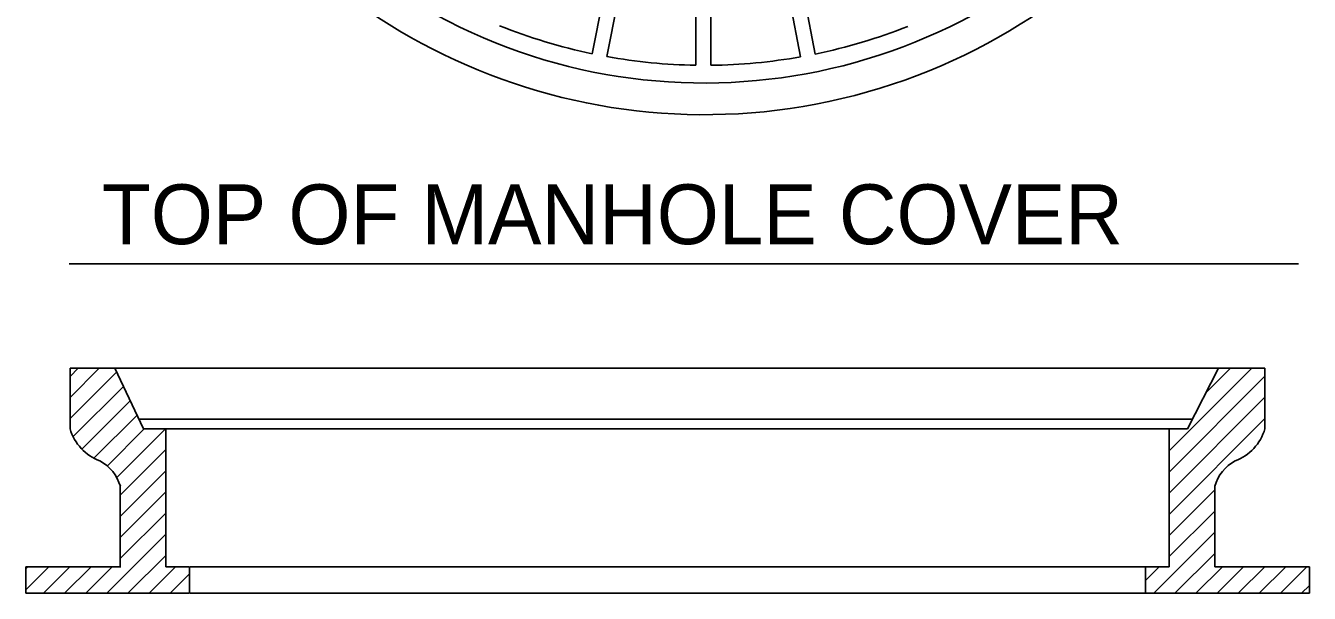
# Model space of a CAD drawing. Extents: x -894 to 866, y -476 to 714.
# Drawn here: x 33.6 to 291.4, y 23.1 to 137 of the extents above; entities that cross this region are included whole.
import ezdxf

# ---------------------------------------------------------------- set-up
doc = ezdxf.new("R2010")
doc.units = 0
for name, color, linetype in [('56 Stage 3 Anno', 7, 'Continuous'), ('59 Sndwall Anno', 7, 'Continuous'), ('60 Nongeo Data', 7, 'Continuous')]:
    doc.layers.add(name, color=color, linetype=linetype)

msp = doc.modelspace()

# ---------------------------------------------------------------- linework, layer by layer
at = {"layer": '56 Stage 3 Anno'}
msp.add_line((42.29, 89.23), (289.22, 89.23), dxfattribs=at)
at = {"layer": '59 Sndwall Anno'}
for p, q in [((42.49, 66.63), (44.1, 68.24)), ((42.49, 62.39), (48.35, 68.24)), ((42.49, 58.14), (51.79, 67.44)), ((263.26, 51.67), (279.83, 68.24)), ((270.64, 63.29), (275.59, 68.24)), ((273.19, 68.24), (282.49, 68.24)), ((43.12, 54.53), (53.2, 64.61)), ((263.26, 47.43), (282.49, 66.66)), ((263.26, 43.19), (282.49, 62.42)), ((44.87, 52.04), (54.57, 61.74)), ((47.28, 50.21), (55.94, 58.86)), ((263.26, 38.94), (282.49, 58.17)), ((49.94, 48.62), (57.41, 56.09)), ((51.84, 46.28), (61.65, 56.09)), ((52.59, 42.78), (61.72, 51.92)), ((52.59, 38.54), (61.72, 47.68)), ((263.26, 34.7), (272.4, 43.84)), ((272.4, 44.57), (272.4, 28.42)), ((52.59, 34.3), (61.72, 43.43)), ((52.59, 30.05), (61.72, 39.19)), ((263.26, 30.46), (272.4, 39.6)), ((49.88, 23.1), (61.72, 34.95)), ((260.15, 23.1), (272.4, 35.35)), ((264.39, 23.1), (272.4, 31.11)), ((33.58, 28.01), (33.98, 28.42)), ((33.58, 23.77), (38.23, 28.42)), ((37.15, 23.1), (42.47, 28.42)), ((41.39, 23.1), (46.71, 28.42)), ((45.63, 23.1), (50.96, 28.42)), ((54.12, 23.1), (61.72, 30.7)), ((58.36, 23.1), (63.68, 28.42)), ((258.49, 25.69), (261.22, 28.42)), ((268.63, 23.1), (273.95, 28.42)), ((272.87, 23.1), (278.2, 28.42)), ((277.12, 23.1), (282.44, 28.42)), ((281.36, 23.1), (286.68, 28.42)), ((285.6, 23.1), (290.92, 28.42)), ((62.61, 23.1), (66.49, 26.99)), ((289.85, 23.1), (291.41, 24.66)), ((291.41, 23.1), (258.49, 23.1))]:
    msp.add_line(p, q, dxfattribs=at)
for centre, radius, start, end in [((51.97, 58.91), 9.89, 196.5595, 249.3438), ((273.01, 58.91), 9.89, 290.6562, 343.4405), ((44.45, 42.2), 8.48, 16.1993, 61.5464), ((280.54, 42.2), 8.48, 118.4536, 163.8007)]:
    msp.add_arc(centre, radius, start, end, dxfattribs=at)
at = {"layer": '60 Nongeo Data'}
for p, q in [((147.37, 131.36), (149.48, 142.15)), ((192.18, 131.3), (190.1, 142.1)), ((150.32, 130.79), (152.42, 141.58)), ((168.18, 129.05), (168.2, 140.05)), ((171.18, 129.05), (171.2, 140.05)), ((189.23, 130.74), (187.15, 141.54)), ((42.49, 68.24), (51.47, 68.24)), ((51.79, 68.24), (42.49, 68.24)), ((42.49, 68.24), (42.49, 56.09)), ((51.47, 68.24), (282.49, 68.24)), ((51.47, 68.24), (57.26, 56.09)), ((273.19, 68.24), (266.92, 56.09)), ((282.49, 68.24), (273.51, 68.24)), ((282.49, 56.09), (282.49, 68.24)), ((56.33, 58.04), (267.93, 58.04)), ((61.72, 56.09), (57.26, 56.09)), ((61.72, 56.09), (266.92, 56.09)), ((61.72, 28.42), (61.72, 56.09)), ((266.76, 56.09), (263.26, 56.09)), ((263.26, 56.09), (263.26, 28.42)), ((263.26, 55.91), (263.44, 56.09)), ((52.59, 44.57), (52.59, 28.42)), ((272.4, 28.42), (272.4, 44.57)), ((52.72, 28.42), (33.58, 28.42)), ((33.58, 28.42), (33.58, 23.1)), ((61.72, 28.42), (66.49, 28.42)), ((66.49, 23.1), (66.49, 28.42)), ((66.62, 28.42), (258.79, 28.42)), ((263.26, 28.42), (258.49, 28.42)), ((258.49, 28.42), (258.49, 23.1)), ((272.4, 28.42), (282.74, 28.42)), ((291.41, 28.42), (272.4, 28.42)), ((272.85, 28.42), (273.89, 28.42)), ((291.41, 23.1), (291.41, 28.42)), ((33.58, 23.1), (66.49, 23.1)), ((66.36, 23.1), (66.49, 23.1)), ((66.62, 23.1), (282.74, 23.1)), ((258.63, 23.1), (258.49, 23.1)), ((258.49, 23.1), (291.41, 23.1))]:
    msp.add_line(p, q, dxfattribs=at)
for centre, radius, start, end in [((169.91, 239.14), 120, 48.4873, 1.5653), ((169.91, 238.48), 113, 67.7184, 41.8963), ((169.91, 239.79), 110.75, 248.166, 258.2612), ((169.91, 239.79), 110.75, 281.6002, 291.6523), ((169.91, 239.79), 110.75, 259.8132, 269.1049), ((169.91, 239.79), 110.75, 270.6569, 280.048), ((51.97, 58.91), 9.89, 196.5595, 249.3438), ((273.01, 58.91), 9.89, 290.6562, 343.4405), ((273.01, 58.91), 9.89, 290.6562, 343.4405), ((273.01, 58.91), 9.89, 290.6562, 343.4405), ((44.45, 42.2), 8.48, 16.1993, 61.5464), ((280.54, 42.2), 8.48, 118.4536, 163.8007), ((280.54, 42.2), 8.48, 118.4536, 163.8007), ((280.54, 42.2), 8.48, 118.4536, 163.8007)]:
    msp.add_arc(centre, radius, start, end, dxfattribs=at)

# ---------------------------------------------------------------- texts
at = {"layer": '56 Stage 3 Anno'}
msp.add_text('TOP OF MANHOLE COVER', height=12, dxfattribs=at).set_placement((48.9, 93.15))

doc.saveas('drawing.dxf')
